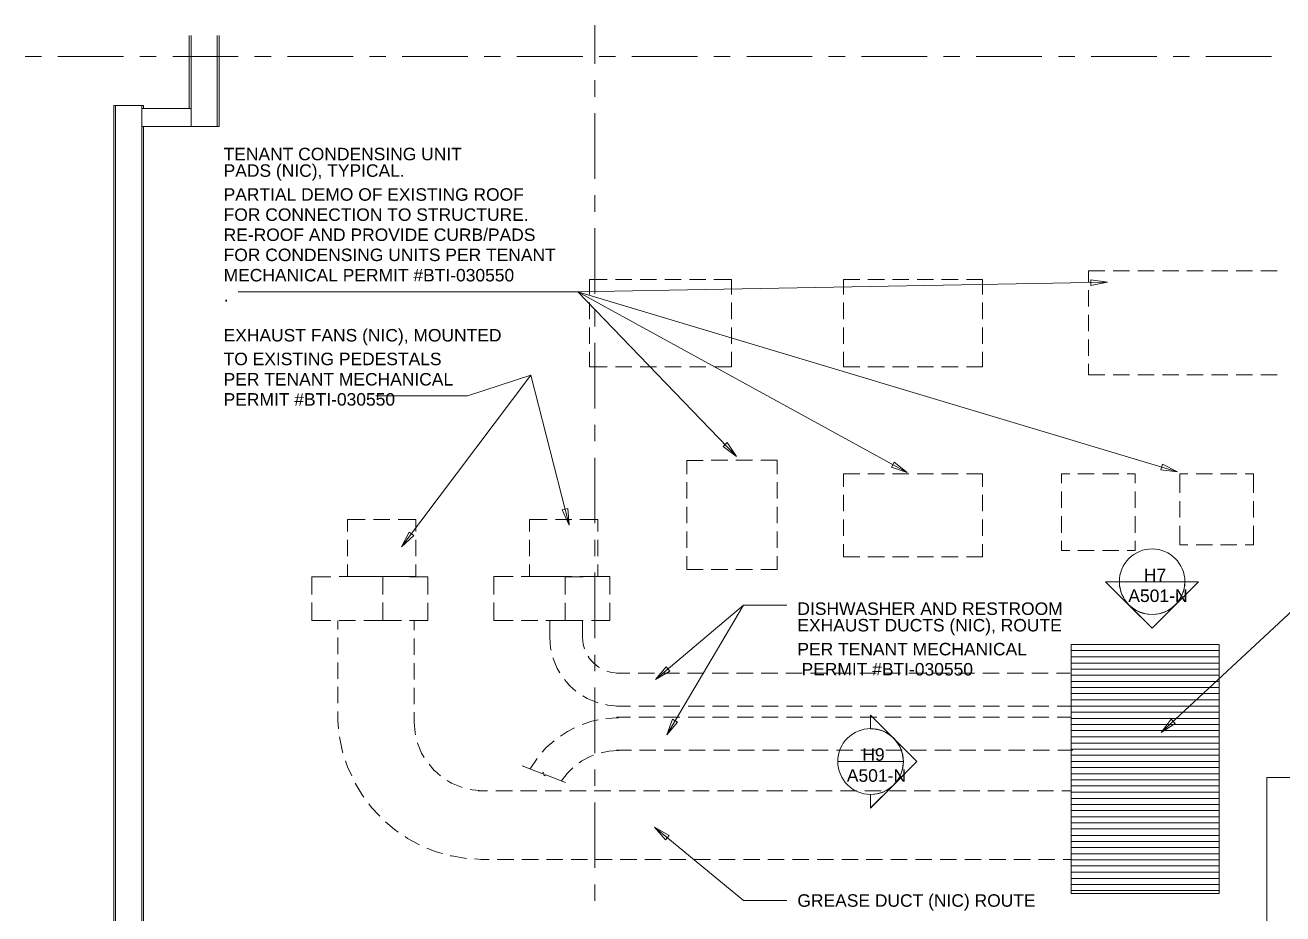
# Model space of a CAD drawing. Header units: inches. Extents: x -293 to 39679, y -468 to 488.
# Drawn here: x 523.5 to 602, y 370.4 to 425.9 of the extents above; entities that cross this region are included whole.
import ezdxf

# ---------------------------------------------------------------- set-up
doc = ezdxf.new("R2010")
doc.units = ezdxf.units.IN
doc.header["$MEASUREMENT"] = 0
doc.layers.add('PDF_Geometry', color=7, linetype='Continuous')
doc.layers.add('PDF_Text', color=7, linetype='Continuous')
doc.styles.add('PDF Arial', font='arial.ttf')

msp = doc.modelspace()

# ---------------------------------------------------------------- linework, layer by layer
at = {"layer": 'PDF_Geometry', "color": 161, "lineweight": 9, "true_color": 0xa9a9ff}
for points in [[(559.03223, 423.47061), (559.03223, 425.88569)], [(523.4678, 423.93472), (524.49076, 423.93472)], [(525.51373, 423.93472), (529.60696, 423.93472)], [(530.62993, 423.93472), (531.65289, 423.93472)], [(532.6765, 423.93528), (536.76899, 423.93528)], [(537.79225, 423.93487), (538.81475, 423.93487)], [(539.83807, 423.93526), (543.93138, 423.93526)], [(544.95427, 423.93575), (545.97715, 423.93575)], [(547.00117, 423.93618), (551.09378, 423.93618)], [(552.11661, 423.93469), (553.13954, 423.93469)], [(554.16288, 423.93572), (558.26952, 423.93572)], [(559.29244, 423.9355), (560.31528, 423.9355)], [(561.33979, 423.93581), (565.43192, 423.93581)], [(566.45504, 423.93491), (567.47768, 423.93491)], [(568.50095, 423.93653), (572.59431, 423.93653)], [(573.61757, 423.93659), (574.64008, 423.93659)], [(575.66472, 423.93605), (579.75671, 423.93605)], [(580.7799, 423.93627), (581.80247, 423.93627)], [(582.82452, 423.93488), (586.93022, 423.93488)], [(587.95519, 423.93698), (588.97821, 423.93698)], [(589.99937, 423.93483), (594.09262, 423.93483)], [(595.11672, 423.93653), (596.14061, 423.93653)], [(597.16186, 423.9356), (601.25502, 423.9356)], [(559.03223, 421.42433), (559.03223, 422.44825)], [(559.03223, 416.29539), (559.03223, 420.40196)], [(559.03223, 414.24911), (559.03223, 415.27147)], [(559.03223, 409.13262), (559.03223, 413.22519)], [(559.03223, 407.08634), (559.03223, 408.11026)], [(559.03223, 401.97141), (559.03223, 406.06398)], [(559.03223, 399.92513), (559.03223, 400.94749)], [(559.03223, 394.80864), (559.03223, 398.90121)], [(559.03223, 392.76235), (559.03223, 393.78627)], [(559.03223, 387.63342), (559.03223, 391.73999)], [(559.03223, 385.58714), (559.03223, 386.6095)], [(559.03223, 380.47065), (559.03223, 384.56322)], [(559.03223, 378.42437), (559.03223, 379.44829)], [(559.03223, 373.30943), (559.03223, 377.402)], [(559.03223, 371.26315), (559.03223, 372.28551)]]:
    msp.add_lwpolyline(points, dxfattribs=at)
at = {"layer": 'PDF_Geometry', "lineweight": 9}
for points in [[(533.71368, 420.6888), (533.71368, 425.24533)], [(533.82264, 419.55648), (533.82264, 425.24533)], [(533.82264, 420.68886), (533.82264, 425.24533)], [(535.44591, 419.55589), (535.44591, 425.24533)], [(535.44591, 419.55589), (535.44591, 425.24533)], [(535.56821, 419.55538), (535.56821, 425.24533)], [(533.82264, 419.55648), (533.71333, 419.55648)], [(535.44591, 419.55589), (533.82279, 419.55589)], [(535.43257, 419.55712), (535.40575, 419.55712)], [(535.4726, 419.55625), (535.43166, 419.55625)], [(535.56821, 419.55538), (535.44536, 419.55538)], [(535.51485, 419.55752), (535.4739, 419.55752)], [(591.01063, 409.85657), (557.96935, 409.25728)], [(553.87557, 409.25629), (536.76794, 409.25629)], [(557.96933, 409.25716), (553.87686, 409.25716)], [(557.96933, 409.25716), (553.87686, 409.25716)], [(557.96933, 409.25716), (553.87686, 409.25716)], [(557.96933, 409.25716), (553.87686, 409.25716)], [(578.52703, 397.9878), (557.96775, 409.25694)], [(595.38901, 398.02993), (557.96801, 409.25641)], [(567.87349, 398.98489), (557.96984, 409.25732)], [(546.96023, 393.3372), (555.03632, 404.04611)], [(555.03632, 404.04611), (551.08021, 402.76264)], [(555.03632, 404.04611), (551.08021, 402.76264)], [(557.42453, 394.70149), (555.03713, 404.04701)], [(551.08044, 402.76405), (545.3511, 402.76405)], [(562.81198, 385.06873), (568.29598, 389.70755)], [(563.50716, 381.61703), (568.29598, 389.70755)], [(568.29616, 389.70723), (571.01107, 389.70723)], [(568.29616, 389.70723), (571.01107, 389.70723)], [(594.36451, 381.75298), (602.59143, 389.38003)], [(597.98179, 386.87066), (588.76055, 386.87066)], [(597.98179, 386.47395), (588.76055, 386.47395)], [(597.98179, 386.0934), (588.76055, 386.0934)], [(597.98179, 385.71105), (588.76055, 385.71105)], [(597.98179, 385.3287), (588.76055, 385.3287)], [(597.98179, 384.94635), (588.76055, 384.94635)], [(597.98179, 384.5658), (588.76055, 384.5658)], [(597.98179, 384.18345), (588.76055, 384.18345)], [(597.98179, 383.78674), (588.76055, 383.78674)], [(597.98179, 383.40619), (588.76055, 383.40619)], [(597.98179, 383.02384), (588.76055, 383.02384)], [(597.98179, 382.64149), (588.76055, 382.64149)], [(597.98179, 382.25914), (588.76055, 382.25914)], [(597.98179, 381.87679), (588.76055, 381.87679)], [(597.98179, 381.49624), (588.76055, 381.49624)], [(597.98179, 381.09953), (588.76055, 381.09953)], [(597.98179, 380.71718), (588.76055, 380.71718)], [(597.98179, 380.33663), (588.76055, 380.33663)], [(597.98179, 379.95428), (588.76055, 379.95428)], [(597.98179, 379.57193), (588.76055, 379.57193)], [(597.98179, 379.18958), (588.76055, 379.18958)], [(597.98179, 378.80723), (588.76055, 378.80723)], [(597.98179, 378.42668), (588.76055, 378.42668)], [(597.98179, 378.02997), (588.76055, 378.02997)], [(597.98179, 377.64762), (588.76055, 377.64762)], [(597.98179, 377.26707), (588.76055, 377.26707)], [(597.98179, 376.88454), (588.76055, 376.88454)], [(597.98179, 376.50255), (588.76055, 376.50255)], [(597.98179, 376.12056), (588.76055, 376.12056)], [(562.75714, 375.84754), (568.29598, 371.27646)], [(597.98179, 375.73857), (588.76055, 375.73857)], [(597.98179, 375.34294), (588.76055, 375.34294)], [(597.98179, 374.96095), (588.76055, 374.96095)], [(597.98179, 374.57896), (588.76055, 374.57896)], [(597.98179, 374.19697), (588.76055, 374.19697)], [(597.98179, 373.81498), (588.76055, 373.81498)], [(597.98179, 373.43299), (588.76055, 373.43299)], [(597.98179, 373.051), (588.76055, 373.051)], [(597.98179, 372.65537), (588.76055, 372.65537)], [(597.98179, 372.27338), (588.76055, 372.27338)], [(597.98179, 371.89139), (588.76055, 371.89139)], [(568.29616, 371.27809), (571.01107, 371.27809)]]:
    msp.add_lwpolyline(points, dxfattribs=at)
at = {"layer": 'PDF_Geometry', "color": 253, "lineweight": 9, "true_color": 0xa9a9a9}
for points in [[(528.99286, 420.87863), (528.99286, 339.96878)], [(528.993, 420.87871), (529.11516, 420.87871)], [(529.06103, 420.87951), (529.08848, 420.87951)], [(529.08955, 420.88054), (529.13073, 420.88054)], [(529.11516, 420.87871), (529.11516, 339.96853)], [(529.11516, 420.87871), (529.11516, 339.96853)], [(529.11755, 420.8808), (530.74066, 420.8808)], [(529.12996, 420.87974), (529.15741, 420.87974)], [(530.74034, 420.88097), (530.84961, 420.88097)], [(530.74066, 420.8808), (530.74066, 420.69001)], [(530.74066, 420.8808), (530.74066, 339.96896)], [(530.84961, 420.88097), (530.84961, 420.69009)], [(530.74066, 419.55771), (530.74066, 339.96896)], [(530.84961, 419.55724), (530.84961, 339.96874)], [(589.83654, 409.86967), (589.83654, 410.552)], [(589.83662, 410.55146), (590.85942, 410.55146)], [(591.36409, 410.55124), (592.38708, 410.55124)], [(592.90711, 410.55391), (593.93029, 410.55391)], [(594.44798, 410.55339), (595.47129, 410.55339)], [(595.97561, 410.55248), (596.99894, 410.55248)], [(597.51659, 410.55311), (598.53993, 410.55311)], [(599.04433, 410.55213), (600.06758, 410.55213)], [(600.58765, 410.55264), (601.6108, 410.55264)], [(558.69201, 409.07859), (558.69201, 410.02033)], [(558.69212, 410.02094), (559.79717, 410.02094)], [(560.31436, 410.01974), (561.33816, 410.01974)], [(561.84508, 410.02223), (562.88138, 410.02223)], [(563.38566, 410.02203), (564.40903, 410.02203)], [(564.92696, 410.02103), (565.95003, 410.02103)], [(566.45497, 410.02076), (567.55995, 410.02076)], [(567.55995, 410.02076), (567.55995, 409.07983)], [(574.54446, 409.07887), (574.54446, 410.02009)], [(574.5446, 410.0204), (575.554, 410.0204)], [(576.0715, 410.01974), (577.09499, 410.01974)], [(577.6001, 410.02007), (578.62264, 410.02007)], [(579.1426, 410.02077), (580.16586, 410.02077)], [(580.66938, 410.02154), (581.70685, 410.02154)], [(582.2121, 410.02097), (583.22116, 410.02097)], [(583.22116, 410.02097), (583.22116, 409.08009)], [(589.83654, 408.32876), (589.83654, 409.35138)], [(558.69201, 407.55099), (558.69201, 408.57509)], [(567.55995, 408.57479), (567.55995, 407.55183)], [(574.54446, 407.55144), (574.54446, 408.57523)], [(583.22116, 408.57555), (583.22116, 407.55114)], [(589.83654, 406.80006), (589.83654, 407.82442)], [(558.69201, 406.0094), (558.69201, 407.0335)], [(567.55995, 407.03391), (567.55995, 406.01095)], [(574.54446, 406.0108), (574.54446, 407.03294)], [(583.22116, 407.03297), (583.22116, 406.01027)], [(589.83654, 405.25914), (589.83654, 406.28176)], [(558.69201, 404.56416), (558.69201, 405.50434)], [(567.55995, 405.50591), (567.55995, 404.56498)], [(574.54446, 404.56428), (574.54446, 405.5055)], [(583.22116, 405.50573), (583.22116, 404.56485)], [(559.79717, 404.56438), (558.69212, 404.56438)], [(561.33816, 404.5631), (560.31436, 404.5631)], [(562.88138, 404.56428), (561.84508, 404.56428)], [(564.40903, 404.56507), (563.38566, 404.56507)], [(565.95003, 404.56358), (564.92696, 404.56358)], [(567.55995, 404.56498), (566.45497, 404.56498)], [(575.554, 404.56401), (574.5446, 404.56401)], [(577.09499, 404.5639), (576.0715, 404.5639)], [(578.62264, 404.56373), (577.6001, 404.56373)], [(580.16586, 404.56395), (579.1426, 404.56395)], [(581.70685, 404.56463), (580.66938, 404.56463)], [(583.22116, 404.56485), (582.2121, 404.56485)], [(589.83654, 404.07248), (589.83654, 404.75481)], [(590.85942, 404.0714), (589.83662, 404.0714)], [(592.38708, 404.07172), (591.36409, 404.07172)], [(593.93029, 404.07318), (592.90711, 404.07318)], [(595.47129, 404.07364), (594.44798, 404.07364)], [(596.99894, 404.0726), (595.97561, 404.0726)], [(598.53993, 404.07315), (597.51659, 404.07315)], [(600.06758, 404.07276), (599.04433, 404.07276)], [(601.6108, 404.07387), (600.58765, 404.07387)], [(564.76259, 397.87972), (564.76259, 398.73901)], [(564.76305, 398.73751), (565.78548, 398.73751)], [(566.29217, 398.74002), (567.32869, 398.74002)], [(567.83318, 398.73924), (568.85635, 398.73924)], [(569.37469, 398.73821), (570.39734, 398.73821)], [(570.39734, 398.73821), (570.39734, 397.87977)], [(564.76259, 396.35052), (564.76259, 397.3737)], [(570.39734, 397.37414), (570.39734, 396.35149)], [(574.54446, 397.08895), (574.54446, 397.89312)], [(574.5446, 397.89269), (575.554, 397.89269)], [(576.0715, 397.89287), (577.09499, 397.89287)], [(577.6001, 397.89207), (578.62264, 397.89207)], [(579.1426, 397.89339), (580.16586, 397.89339)], [(580.66938, 397.89395), (581.70685, 397.89395)], [(582.2121, 397.8934), (583.22116, 397.8934)], [(583.22116, 397.8934), (583.22116, 397.08888)], [(588.14656, 397.30724), (588.14656, 397.89358)], [(588.14678, 397.89429), (588.66467, 397.89429)], [(589.16842, 397.89404), (590.19233, 397.89404)], [(590.7109, 397.89329), (591.73332, 397.89329)], [(592.23788, 397.89201), (592.7562, 397.89201)], [(592.7562, 397.89201), (592.7562, 397.30669)], [(595.52688, 396.70666), (595.52688, 397.89392)], [(595.52703, 397.89327), (596.03165, 397.89327)], [(596.54909, 397.89339), (597.57264, 397.89339)], [(598.0768, 397.89302), (599.10029, 397.89302)], [(599.61869, 397.89335), (600.12317, 397.89335)], [(600.12317, 397.89335), (600.12317, 396.70536)], [(574.54446, 395.55987), (574.54446, 396.58366)], [(583.22116, 396.58434), (583.22116, 395.55993)], [(588.14656, 395.76507), (588.14656, 396.78856)], [(592.7562, 396.78836), (592.7562, 395.76406)], [(564.76259, 394.81018), (564.76259, 395.83336)], [(570.39734, 395.83285), (570.39734, 394.8102)], [(595.52688, 395.16518), (595.52688, 396.18868)], [(600.12317, 396.18821), (600.12317, 395.16477)], [(544.69632, 395.05632), (543.57758, 395.05632)], [(543.57782, 395.05596), (543.57782, 394.2917)], [(546.22397, 395.05638), (545.20152, 395.05638)], [(547.84724, 395.05594), (546.74204, 395.05594)], [(547.84724, 394.29137), (547.84724, 395.05594)], [(556.04586, 395.05536), (554.94019, 395.05536)], [(554.94071, 395.05496), (554.94071, 394.29099)], [(557.58686, 395.05448), (556.56413, 395.05448)], [(559.21013, 395.05455), (558.09206, 395.05455)], [(559.21013, 394.29152), (559.21013, 395.05455)], [(574.54446, 394.01923), (574.54446, 395.04137)], [(583.22116, 395.04176), (583.22116, 394.01906)], [(588.14656, 394.22464), (588.14656, 395.24639)], [(592.7562, 395.24574), (592.7562, 394.22319)], [(564.76259, 393.28097), (564.76259, 394.30415)], [(570.39734, 394.30457), (570.39734, 393.28192)], [(595.52688, 393.45993), (595.52688, 394.65966)], [(600.12317, 394.66028), (600.12317, 393.45964)], [(543.57782, 393.7744), (543.57782, 392.75004)], [(547.84724, 392.75033), (547.84724, 393.77372)], [(554.94071, 393.77351), (554.94071, 392.74926)], [(559.21013, 392.74989), (559.21013, 393.77297)], [(574.54446, 392.70977), (574.54446, 393.51394)], [(583.22116, 393.51452), (583.22116, 392.71)], [(588.14656, 393.11962), (588.14656, 393.71983)], [(592.7562, 393.71897), (592.7562, 393.11779)], [(596.03165, 393.46049), (595.52703, 393.46049)], [(597.57264, 393.46041), (596.54909, 393.46041)], [(599.10029, 393.46028), (598.0768, 393.46028)], [(600.12317, 393.45964), (599.61869, 393.45964)], [(564.76259, 391.91726), (564.76259, 392.76381)], [(570.39734, 392.76328), (570.39734, 391.91784)], [(575.554, 392.70979), (574.5446, 392.70979)], [(577.09499, 392.70873), (576.0715, 392.70873)], [(578.62264, 392.70896), (577.6001, 392.70896)], [(580.16586, 392.70967), (579.1426, 392.70967)], [(581.70685, 392.70998), (580.66938, 392.70998)], [(583.22116, 392.71), (582.2121, 392.71)], [(588.66467, 393.11853), (588.14678, 393.11853)], [(590.19233, 393.11873), (589.16842, 393.11873)], [(591.73332, 393.1185), (590.7109, 393.1185)], [(592.7562, 393.11779), (592.23788, 393.11779)], [(543.57782, 392.24589), (543.57782, 391.48163)], [(547.84724, 391.4815), (547.84724, 392.24607)], [(554.94071, 392.24556), (554.94071, 391.48159)], [(559.21013, 391.48077), (559.21013, 392.24536)], [(565.78548, 391.91761), (564.76305, 391.91761)], [(567.32869, 391.91827), (566.29217, 391.91827)], [(568.85635, 391.91811), (567.83318, 391.91811)], [(570.39734, 391.91784), (569.37469, 391.91784)], [(541.36543, 391.48), (542.55272, 391.48)], [(541.36751, 390.3638), (541.36751, 391.48145)], [(543.07227, 391.48207), (544.09593, 391.48207)], [(543.57758, 391.48136), (544.69632, 391.48136)], [(544.60088, 391.48244), (545.80148, 391.48244)], [(545.20152, 391.48223), (546.22397, 391.48223)], [(545.8011, 391.48078), (546.94666, 391.48078)], [(545.80148, 391.48244), (545.80148, 390.36296)], [(545.80148, 390.36296), (545.80148, 391.48244)], [(546.74204, 391.4815), (547.84724, 391.4815)], [(547.45069, 391.48009), (548.59661, 391.48009)], [(548.59661, 391.48009), (548.59661, 390.36252)], [(552.71705, 390.36204), (552.71705, 391.48186)], [(552.71786, 391.48192), (553.91782, 391.48192)], [(554.42171, 391.48108), (555.45882, 391.48108)], [(554.94019, 391.48154), (556.04586, 391.48154)], [(555.96417, 391.48111), (557.16436, 391.48111)], [(556.56413, 391.48035), (557.58686, 391.48035)], [(557.16354, 391.48011), (558.2962, 391.48011)], [(557.16436, 391.48111), (557.16436, 390.36278)], [(557.16436, 390.36278), (557.16436, 391.48111)], [(558.09206, 391.48077), (559.21013, 391.48077)], [(558.81535, 391.48233), (559.96172, 391.48233)], [(559.96172, 391.48233), (559.96172, 390.36251)], [(541.36751, 388.75392), (541.36751, 389.85854)], [(545.80148, 389.85853), (545.80148, 388.7538)], [(545.80148, 388.7538), (545.80148, 389.85853)], [(548.59661, 389.8567), (548.59661, 388.75255)], [(552.71705, 388.75212), (552.71705, 389.85828)], [(557.16436, 389.85768), (557.16436, 388.75326)], [(557.16436, 388.75326), (557.16436, 389.85768)], [(559.96172, 389.85805), (559.96172, 388.75385)], [(542.55272, 388.75186), (541.36543, 388.75186)], [(542.97744, 388.18064), (542.97744, 388.75349)], [(544.09593, 388.75375), (543.07227, 388.75375)], [(545.80148, 388.7538), (544.60088, 388.7538)], [(546.94666, 388.75249), (545.8011, 388.75249)], [(548.59661, 388.75255), (547.45069, 388.75255)], [(547.75163, 388.13971), (547.75163, 388.75232)], [(553.91782, 388.75265), (552.71786, 388.75265)], [(555.45882, 388.7533), (554.42171, 388.7533)], [(557.16436, 388.75326), (555.96417, 388.75326)], [(556.21041, 387.68965), (556.21041, 388.75295)], [(558.2962, 388.75241), (557.16354, 388.75241)], [(558.25618, 387.68893), (558.25618, 388.75315)], [(559.96172, 388.75385), (558.81535, 388.75385)], [(542.97744, 386.65307), (542.97744, 387.67631)], [(547.75163, 386.5978), (547.75163, 387.62078)], [(556.26378, 387.0206), (556.20991, 387.68858)], [(556.29046, 386.89762), (556.26276, 387.01922)], [(558.2962, 387.26599), (558.25586, 387.68802)], [(558.37848, 386.98009), (558.29622, 387.26567)], [(556.67293, 385.75125), (556.41394, 386.36482)], [(556.41499, 386.36641), (556.41499, 386.40646)], [(558.63865, 386.44794), (558.59825, 386.5163)], [(558.90993, 386.12009), (558.63774, 386.44671)], [(542.97744, 385.11091), (542.97744, 386.13416)], [(547.75163, 385.06926), (547.75163, 386.09225)], [(556.83748, 385.47968), (556.67396, 385.75273)], [(559.25237, 385.83458), (558.91129, 386.12116)], [(559.30574, 385.80566), (559.25122, 385.8337)], [(560.05734, 385.50719), (559.77142, 385.58844)], [(560.49317, 385.45196), (560.05652, 385.50674)], [(561.21586, 385.45111), (560.3699, 385.45111)], [(562.75686, 385.45026), (561.73369, 385.45026)], [(564.30007, 385.45174), (563.27713, 385.45174)], [(565.82773, 385.45252), (564.80513, 385.45252)], [(567.36872, 385.45148), (566.3449, 385.45148)], [(568.89637, 385.45207), (567.87305, 385.45207)], [(570.43737, 385.45104), (569.41456, 385.45104)], [(571.96502, 385.45069), (570.94122, 385.45069)], [(573.50823, 385.45212), (572.48509, 385.45212)], [(575.03589, 385.45169), (574.01353, 385.45169)], [(576.57688, 385.4517), (575.55368, 385.4517)], [(578.10453, 385.45036), (577.08058, 385.45036)], [(579.64553, 385.45134), (578.62252, 385.45134)], [(581.18874, 385.45206), (580.16506, 385.45206)], [(582.71639, 385.4525), (581.69385, 385.4525)], [(584.25739, 385.45218), (583.23429, 385.45218)], [(585.78504, 385.45201), (584.7615, 385.45201)], [(587.32603, 385.45123), (586.30206, 385.45123)], [(588.69136, 385.45123), (587.83275, 385.45123)], [(557.46456, 384.66053), (557.12278, 385.05643)], [(557.84702, 384.33289), (557.46446, 384.66125)], [(542.97744, 383.58333), (542.97744, 384.60658)], [(547.75163, 383.52883), (547.75163, 384.55182)], [(558.54303, 383.88381), (558.26968, 384.04689)], [(559.1701, 383.62335), (558.54265, 383.88336)], [(559.19678, 383.61024), (559.16876, 383.62269)], [(559.82385, 383.45844), (559.68805, 383.50058)], [(560.49317, 383.40485), (559.82489, 383.45963)], [(561.25589, 383.40376), (560.36898, 383.40376)], [(562.79911, 383.40604), (561.77577, 383.40604)], [(564.32676, 383.40595), (563.30371, 383.40595)], [(565.86775, 383.40557), (564.845, 383.40557)], [(567.3954, 383.40511), (566.37148, 383.40511)], [(568.9364, 383.40457), (567.91292, 383.40457)], [(570.46627, 383.4062), (569.44336, 383.4062)], [(572.00727, 383.40478), (570.98331, 383.40478)], [(573.54826, 383.40565), (572.52497, 383.40565)], [(575.07591, 383.40482), (574.05341, 383.40482)], [(576.61691, 383.40446), (575.59355, 383.40446)], [(578.14678, 383.40618), (577.12435, 383.40618)], [(579.68777, 383.40538), (578.66461, 383.40538)], [(581.21543, 383.40576), (580.19164, 383.40576)], [(582.75642, 383.40533), (581.73372, 383.40533)], [(584.28407, 383.40497), (583.26088, 383.40497)], [(585.82729, 383.40543), (584.80359, 383.40543)], [(587.35494, 383.40505), (586.33259, 383.40505)], [(588.76029, 383.40559), (587.87366, 383.40559)], [(543.0308, 381.98643), (542.97686, 382.504)], [(542.97744, 382.5047), (542.97744, 383.06442)], [(547.80499, 381.74052), (547.74997, 382.40829)], [(547.75163, 382.40919), (547.75163, 383.02328)], [(558.84322, 382.4645), (558.24301, 382.25924)], [(559.22347, 382.54439), (558.84193, 382.46341)], [(560.49317, 382.68179), (559.71533, 382.64109)], [(561.25589, 382.70836), (560.36898, 382.70836)], [(562.79911, 382.7096), (561.77577, 382.7096)], [(564.32676, 382.71015), (563.30371, 382.71015)], [(565.86775, 382.70882), (564.845, 382.70882)], [(567.3954, 382.7091), (566.37148, 382.7091)], [(568.9364, 382.70932), (567.91292, 382.70932)], [(570.46627, 382.71016), (569.44336, 382.71016)], [(572.00727, 382.7096), (570.98331, 382.7096)], [(573.54826, 382.70974), (572.52497, 382.70974)], [(575.07591, 382.70826), (574.05341, 382.70826)], [(576.61691, 382.70891), (575.59355, 382.70891)], [(578.14678, 382.71006), (577.12435, 382.71006)], [(579.68777, 382.71037), (578.66461, 382.71037)], [(581.21543, 382.71027), (580.19164, 382.71027)], [(582.75642, 382.70935), (581.73372, 382.70935)], [(584.28407, 382.70858), (583.26088, 382.70858)], [(585.82729, 382.71035), (584.80359, 382.71035)], [(587.35494, 382.70965), (586.33259, 382.70965)], [(588.76029, 382.7102), (587.87366, 382.7102)], [(547.8339, 381.61823), (547.80713, 381.74168)], [(557.31335, 381.82182), (556.88986, 381.53589)], [(557.76475, 382.05475), (557.31418, 381.8225)], [(543.27763, 380.55525), (543.08644, 381.48201)], [(548.21415, 380.47107), (547.95493, 381.08484)], [(547.9562, 381.08614), (547.9562, 381.11293)], [(555.99027, 380.8132), (555.74428, 380.5257)], [(556.4817, 381.23606), (555.99029, 380.81244)], [(543.30431, 380.4853), (543.27658, 380.55391)], [(543.59116, 379.61296), (543.46841, 379.99584)], [(548.3787, 380.1986), (548.21471, 380.4714)], [(555.41879, 380.13106), (554.99542, 379.48988)], [(558.21393, 379.98079), (558.0371, 379.85826)], [(558.73426, 380.268), (558.21513, 379.98201)], [(558.93884, 380.33635), (558.73351, 380.2679)], [(559.89279, 380.5953), (559.42906, 380.50006)], [(560.49317, 380.63624), (559.89219, 380.59555)], [(561.31148, 380.66354), (560.36943, 380.66354)], [(562.83913, 380.663), (561.81564, 380.663)], [(564.38013, 380.6621), (563.35686, 380.6621)], [(565.91, 380.66428), (564.88709, 380.66428)], [(567.451, 380.66315), (566.42846, 380.66315)], [(568.97865, 380.66263), (567.955, 380.66263)], [(570.51964, 380.6622), (569.49652, 380.6622)], [(572.06063, 380.66239), (571.03811, 380.66239)], [(573.58829, 380.66254), (572.56484, 380.66254)], [(575.1315, 380.66297), (574.10879, 380.66297)], [(576.65916, 380.66246), (575.63564, 380.66246)], [(578.20015, 380.66256), (577.17752, 380.66256)], [(579.7278, 380.66218), (578.70449, 380.66218)], [(581.26879, 380.66262), (580.24481, 380.66262)], [(582.79867, 380.66294), (581.77582, 380.66294)], [(584.33966, 380.66278), (583.31626, 380.66278)], [(585.86732, 380.6633), (584.84347, 380.6633)], [(587.40831, 380.6633), (586.38576, 380.6633)], [(588.85591, 380.66323), (587.92898, 380.66323)], [(543.84911, 379.05247), (543.59016, 379.61279)], [(549.00577, 379.38054), (548.67845, 379.77511)], [(549.38824, 379.05252), (549.00652, 379.38035)], [(555.71899, 379.20325), (554.49189, 379.68087)], [(555.8146, 379.25887), (555.71935, 379.20356)], [(555.86797, 379.05329), (555.81265, 379.25767)], [(557.3, 379.20328), (556.93218, 378.72572)], [(557.64245, 379.54484), (557.30198, 379.20437)], [(544.50509, 377.86666), (544.06793, 378.58988)], [(550.08424, 378.58894), (549.81102, 378.76758)], [(550.71131, 378.34291), (550.0837, 378.58974)], [(555.96359, 379.10727), (555.86828, 379.05346)], [(557.19105, 378.63029), (555.96292, 379.10764)], [(544.61405, 377.71701), (544.50544, 377.86671)], [(550.738, 378.32948), (550.7109, 378.34303)], [(551.36729, 378.1809), (551.24505, 378.20806)], [(552.03439, 378.12497), (551.36556, 378.17944)], [(552.33458, 378.12527), (551.74827, 378.12527)], [(553.87557, 378.12503), (552.85265, 378.12503)], [(555.40545, 378.12576), (554.38237, 378.12576)], [(556.94644, 378.1255), (555.92323, 378.1255)], [(558.48744, 378.12557), (557.45019, 378.12557)], [(560.01509, 378.12456), (558.99189, 378.12456)], [(561.55608, 378.12457), (560.53298, 378.12457)], [(563.08596, 378.12576), (562.06306, 378.12576)], [(564.62695, 378.12667), (563.6043, 378.12667)], [(566.1546, 378.12629), (565.13073, 378.12629)], [(567.6956, 378.12584), (566.67211, 378.12584)], [(569.22325, 378.12474), (568.20027, 378.12474)], [(570.76647, 378.12692), (569.74402, 378.12692)], [(572.29412, 378.12594), (571.2707, 378.12594)], [(573.83511, 378.12532), (572.81237, 378.12532)], [(575.37611, 378.12596), (574.35246, 378.12596)], [(576.90376, 378.12587), (575.88099, 378.12587)], [(578.44697, 378.12625), (577.42342, 378.12625)], [(579.97463, 378.12668), (578.95208, 378.12668)], [(581.51562, 378.12629), (580.49242, 378.12629)], [(583.04327, 378.12633), (582.01952, 378.12633)], [(584.58427, 378.12572), (583.56168, 378.12572)], [(586.11192, 378.12439), (585.08891, 378.12439)], [(587.65513, 378.1257), (586.63169, 378.1257)], [(588.76029, 378.1258), (588.16051, 378.1258)], [(545.09213, 377.07593), (544.91419, 377.30829)], [(545.5969, 376.54359), (545.09143, 377.07559)], [(546.52417, 375.71144), (545.96496, 376.18928)], [(546.75543, 375.54781), (546.52294, 375.7107)], [(547.32913, 375.15195), (547.17922, 375.26179)], [(548.0785, 374.75561), (547.32809, 375.15166)], [(549.13029, 374.32055), (548.54411, 374.55234)], [(549.51054, 374.21018), (549.12863, 374.31951)], [(550.0709, 374.06065), (550.00335, 374.07416)], [(551.01151, 373.89597), (550.06969, 374.06022)], [(552.03439, 373.84116), (551.51537, 373.8684)], [(552.4302, 373.84243), (551.91186, 373.84243)], [(553.95785, 373.84173), (552.93459, 373.84173)], [(555.50107, 373.8432), (554.47759, 373.8432)], [(557.02872, 373.84186), (556.00517, 373.84186)], [(558.56971, 373.84293), (557.54611, 373.84293)], [(560.09736, 373.84194), (559.07383, 373.84194)], [(561.63836, 373.84206), (560.61492, 373.84206)], [(563.16601, 373.84077), (562.1428, 373.84077)], [(564.70923, 373.84236), (563.68625, 373.84236)], [(566.25022, 373.8427), (565.21317, 373.8427)], [(567.77787, 373.84261), (566.75406, 373.84261)], [(569.31887, 373.84102), (568.29552, 373.84102)], [(570.84652, 373.84125), (569.82376, 373.84125)], [(572.38974, 373.84329), (571.36595, 373.84329)], [(573.91739, 373.84303), (572.89433, 373.84303)], [(575.45838, 373.84166), (574.43443, 373.84166)], [(576.98603, 373.84171), (575.96295, 373.84171)], [(578.52703, 373.84083), (577.50317, 373.84083)], [(580.05468, 373.84198), (579.03183, 373.84198)], [(581.5979, 373.8421), (580.57439, 373.8421)], [(583.13889, 373.84167), (582.11649, 373.84167)], [(584.66654, 373.84243), (583.64366, 373.84243)], [(586.20753, 373.84098), (585.18417, 373.84098)], [(587.73519, 373.84126), (586.71146, 373.84126)], [(588.76029, 373.84216), (588.25613, 373.84216)]]:
    msp.add_lwpolyline(points, dxfattribs=at)
at = {"layer": 'PDF_Geometry', "lineweight": 18}
for points in [[(530.73946, 420.68886), (533.82264, 420.68886)], [(530.74066, 420.69001), (530.74066, 419.55771)], [(534.21845, 419.55678), (530.73965, 419.55678)], [(590.90087, 391.16684), (592.36039, 389.70732)], [(591.76, 391.16726), (590.90088, 391.16726)], [(590.90254, 391.16762), (593.80799, 388.26217)], [(591.77335, 390.89341), (591.75929, 391.1675)], [(591.76048, 391.16821), (595.85376, 391.16821)], [(593.80707, 388.26122), (596.69874, 391.16719)], [(595.25291, 389.70706), (596.69874, 391.16719)], [(595.85376, 391.16821), (595.82702, 390.89556)], [(596.69874, 391.16719), (595.8534, 391.16719)], [(591.82894, 390.63575), (591.77446, 390.89407)], [(591.91121, 390.37661), (591.8286, 390.63501)], [(592.03351, 390.1442), (591.91041, 390.37633)], [(592.16916, 389.91169), (592.03192, 390.14393)], [(595.58025, 390.14364), (595.4307, 389.9122)], [(595.6892, 390.3763), (595.58056, 390.14477)], [(595.78482, 390.63585), (595.68862, 390.37573)], [(595.82485, 390.89412), (595.78387, 390.63397)], [(592.36039, 389.70732), (592.17025, 389.91155)], [(592.55163, 389.5307), (592.36136, 389.70688)], [(592.36234, 389.70782), (593.80799, 388.26217)], [(592.78289, 389.39276), (592.55015, 389.53028)], [(593.01637, 389.27171), (592.78521, 389.39523)], [(593.80759, 388.262), (595.25337, 389.70778)], [(594.83087, 389.39371), (594.58582, 389.27119)], [(595.04879, 389.53117), (594.83021, 389.39433)], [(595.25337, 389.70778), (595.04886, 389.52994)], [(595.43126, 389.913), (595.25332, 389.70836)], [(593.27431, 389.18946), (593.01468, 389.27071)], [(593.53448, 389.13476), (593.27462, 389.18956)], [(593.80799, 389.12213), (593.53549, 389.13628)], [(594.06594, 389.13421), (593.80736, 389.12182)], [(594.3261, 389.19003), (594.0673, 389.13508)], [(594.58405, 389.27078), (594.32501, 389.18917)], [(588.76029, 371.71425), (588.76029, 387.23896)], [(588.76055, 387.23865), (597.98179, 387.23865)], [(597.98179, 387.23865), (597.98179, 371.71404)], [(577.68204, 381.38529), (576.222, 382.83196)], [(579.12741, 379.94032), (576.22206, 382.83223)], [(576.22332, 382.83211), (576.22332, 381.98637)], [(576.22183, 381.98666), (576.4946, 381.97169)], [(576.49506, 381.97236), (576.75477, 381.91908)], [(576.75276, 381.91785), (577.01272, 381.8362)], [(577.01437, 381.8363), (577.2462, 381.71455)], [(577.24543, 381.71277), (577.47746, 381.56421)], [(577.47823, 381.56404), (577.68204, 381.38529)], [(579.12741, 379.94032), (577.68146, 381.38627)], [(577.68274, 381.38682), (577.85993, 381.18121)], [(577.85843, 381.18072), (577.99557, 380.9633)], [(577.99573, 380.962), (578.11787, 380.71772)], [(578.11814, 380.71779), (578.20015, 380.47176)], [(574.17559, 379.93933), (578.28242, 379.93933)], [(576.22206, 377.04672), (579.12741, 379.94032)], [(577.68146, 378.49436), (579.12741, 379.94032)], [(578.2005, 380.47224), (578.25574, 380.21276)], [(578.25564, 380.21222), (578.28242, 379.93933)], [(578.28242, 379.93933), (578.25564, 379.6681)], [(578.11787, 379.16164), (577.99573, 378.91568)], [(578.20015, 379.40728), (578.11814, 379.16292)], [(578.25574, 379.66702), (578.2005, 379.40922)], [(576.222, 377.04861), (577.68204, 378.49361)], [(577.68204, 378.49361), (577.47823, 378.31654)], [(577.85993, 378.69886), (577.68274, 378.49492)], [(577.99557, 378.91623), (577.85843, 378.69881)], [(576.4946, 377.90673), (576.22183, 377.89342)], [(576.22332, 377.89391), (576.22332, 377.04816)], [(576.75477, 377.96177), (576.49506, 377.90683)], [(577.01272, 378.04343), (576.75276, 377.96177)], [(577.2462, 378.16703), (577.01437, 378.04361)], [(577.47746, 378.31748), (577.24543, 378.16724)], [(597.98179, 371.71404), (588.76055, 371.71404)]]:
    msp.add_lwpolyline(points, dxfattribs=at)
at = {"layer": 'PDF_Geometry', "lineweight": 9}
for points in [[(591.01063, 409.85657), (589.97327, 410.00726), (589.98729, 409.6533)], [(567.87349, 398.98489), (567.28732, 399.84321), (567.02806, 399.59844)], [(578.52703, 397.9878), (577.70928, 398.6296), (577.54506, 398.31456)], [(595.38901, 398.02993), (594.46207, 398.49251), (594.35176, 398.15269)], [(557.42453, 394.70149), (557.34258, 395.72511), (556.98849, 395.64316)], [(546.96076, 393.33717), (547.72494, 394.04634), (547.438, 394.26489)], [(562.81285, 385.0697), (563.71303, 385.58793), (563.48164, 385.86052)], [(563.50714, 381.61758), (564.17555, 382.39553), (563.87548, 382.58605)], [(594.36691, 381.75551), (595.24003, 382.32811), (594.99463, 382.58773)], [(562.75745, 375.84722), (563.4261, 375.05656), (563.65744, 375.34177)]]:
    msp.add_lwpolyline(points, close=True, dxfattribs=at)
at = {"layer": 'PDF_Geometry', "color": 253, "lineweight": 18, "true_color": 0xa9a9a9}
for points in [[(600.96816, 378.95799), (600.96816, 343.16069)], [(606.0848, 378.95783), (600.96924, 378.95783)]]:
    msp.add_lwpolyline(points, dxfattribs=at)
at = {"layer": 'PDF_Geometry', "lineweight": 18}
for centre, radius, start, end in [((593.80438, 391.17005), 2.0439, 89.8983816, 180.0517309), ((593.80109, 391.16129), 2.05267, 0.1930628, 89.8069372), ((593.8139, 391.17409), 2.05342, 180.1642736, 269.8357264), ((593.79146, 391.18297), 2.06235, 270.4599083, 359.5899792), ((576.23286, 379.95641), 2.04387, 89.8966787, 180.0564536), ((576.23033, 379.94818), 2.05211, 0.1735075, 89.8264925), ((576.24466, 379.94911), 2.05568, 179.8526537, 269.773781), ((576.21842, 379.95737), 2.06401, 270.5031398, 359.9172921)]:
    msp.add_arc(centre, radius, start, end, dxfattribs=at)

# ---------------------------------------------------------------- texts
at = {"layer": 'PDF_Text', "attachment_point": 7, "style": 'PDF Arial'}
for s, insert, char_height in [('TENANT CONDENSING UNIT', (535.85535, 417.44528), 0.7787015), ('PADS (NIC), TYPICAL.', (535.85535, 416.19021), 0.7787015), ('PARTIAL DEMO OF EXISTING ROOF', (535.85535, 414.9215), 0.7787015), ('FOR CONNECTION TO STRUCTURE.', (535.85535, 413.66643), 0.7787015), ('RE-ROOF AND PROVIDE CURB/PADS', (535.85535, 412.41136), 0.7787015), ('FOR CONDENSING UNITS PER TENANT', (535.85535, 411.15629), 0.7787015), ('MECHANICAL PERMIT #BTI-030550', (535.85535, 409.88758), 0.7787015), ('.', (535.85535, 408.63251), 0.7787), ('EXHAUST FANS (NIC), MOUNTED', (535.85535, 405.91774), 0.7787015), ('TO EXISTING PEDESTALS', (535.85535, 404.66267), 0.7787015), ('PER TENANT MECHANICAL', (535.85535, 403.39396), 0.7787015), ('PERMIT #BTI-030550', (535.85535, 402.13889), 0.7787015), ('H7', (593.28841, 391.19723), 0.781182), ('A501-N', (592.31983, 389.8876), 0.781182), ('DISHWASHER AND RESTROOM', (571.66575, 389.08344), 0.7787015), ('EXHAUST DUCTS (NIC), ROUTE', (571.66575, 387.82837), 0.7787015), ('PER TENANT MECHANICAL', (571.66575, 386.55966), 0.7787015), ('PERMIT #BTI-030550', (571.92495, 385.30459), 0.7787015), ('H9', (575.71744, 379.98346), 0.781182), ('A501-N', (574.74886, 378.67382), 0.781182), ('GREASE DUCT (NIC) ROUTE', (571.66575, 370.65282), 0.7787015)]:
    msp.add_mtext(s, dxfattribs=dict(at, insert=insert, char_height=char_height))

doc.saveas('drawing.dxf')
